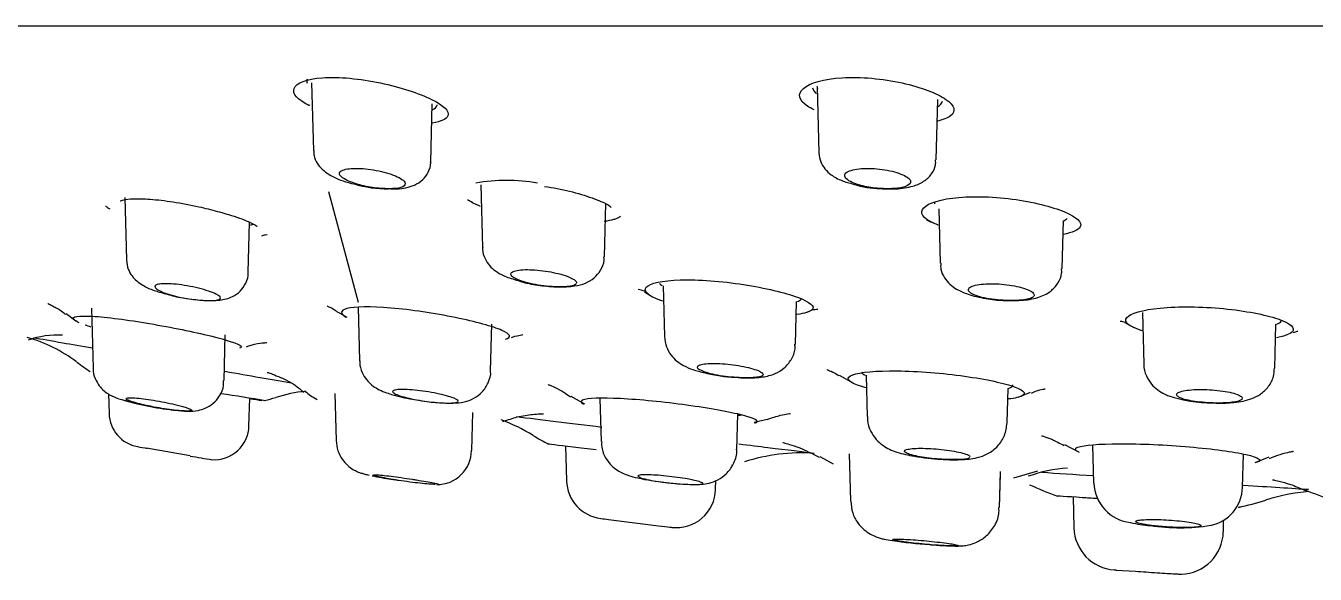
# Model space of a CAD drawing. Header units: millimetres. Extents: x -60 to 7633, y -2614 to 2146.
# Drawn here: x 845.25 to 874.97, y 1796.42 to 1809.06 of the extents above; entities that cross this region are included whole.
import ezdxf

# ---------------------------------------------------------------- set-up
doc = ezdxf.new("R2010")
doc.units = ezdxf.units.MM
doc.layers.get('0').update_dxf_attribs({"color": 250})

msp = doc.modelspace()

# ---------------------------------------------------------------- linework, layer by layer
at = {"linetype": 'Continuous'}
for p, q in [((818.131, 1809.058), (949.331, 1809.058)), ((851.835, 1807.743), (851.876, 1806.181)), ((863.481, 1807.663), (863.494, 1807.613)), ((863.487, 1807.656), (863.527, 1806.13)), ((866.232, 1805.966), (866.268, 1807.357)), ((854.58, 1805.917), (854.615, 1807.26)), ((852.223, 1805.24), (852.907, 1802.688)), ((855.735, 1805.395), (855.773, 1803.951)), ((847.527, 1805.099), (847.564, 1803.663)), ((855.486, 1805.018), (855.528, 1804.998)), ((858.585, 1803.735), (858.617, 1804.963)), ((866.291, 1804.837), (866.324, 1803.586)), ((850.376, 1803.381), (850.406, 1804.528)), ((869.136, 1803.456), (869.165, 1804.57)), ((859.511, 1802.928), (859.692, 1802.811)), ((859.939, 1803.069), (859.97, 1801.898)), ((846.761, 1802.551), (846.797, 1801.171)), ((852.91, 1802.573), (852.942, 1801.335)), ((862.988, 1801.717), (863.014, 1802.705)), ((846.176, 1802.427), (846.397, 1802.257)), ((852.449, 1802.459), (852.649, 1802.346)), ((863.23, 1802.454), (863.37, 1802.509)), ((870.989, 1802.451), (871.02, 1801.261)), ((855.962, 1801.097), (855.99, 1802.183)), ((870.585, 1802.221), (870.793, 1802.105)), ((874.04, 1801.17), (874.067, 1802.185)), ((849.817, 1800.884), (849.845, 1801.939)), ((863.999, 1801.011), (864.33, 1800.826)), ((864.616, 1801.006), (864.641, 1800.053)), ((847.153, 1800.574), (847.165, 1800.124)), ((850.391, 1799.839), (850.407, 1800.469)), ((852.37, 1800.582), (852.398, 1799.504)), ((857.813, 1800.526), (858.127, 1800.347)), ((858.481, 1800.473), (858.507, 1799.48)), ((867.868, 1799.91), (867.889, 1800.702)), ((868.122, 1800.504), (868.409, 1800.619)), ((855.532, 1799.274), (855.555, 1800.151)), ((861.641, 1799.298), (861.662, 1800.108)), ((862.034, 1799.925), (862.334, 1799.994)), ((849.037, 1799.145), (848.031, 1799.323)), ((857.69, 1799.377), (857.711, 1798.572)), ((869.194, 1799.409), (869.531, 1799.231)), ((869.84, 1799.402), (869.863, 1798.522)), ((863.549, 1799.137), (863.859, 1798.967)), ((864.229, 1799.192), (864.258, 1798.108)), ((873.298, 1798.421), (873.318, 1799.184)), ((873.587, 1798.997), (873.912, 1799.127)), ((867.694, 1797.958), (867.716, 1798.788)), ((867.694, 1797.959), (867.715, 1798.731)), ((868.025, 1798.645), (868.579, 1798.802)), ((861.146, 1798.371), (861.152, 1798.579)), ((869.389, 1798.205), (869.408, 1797.491)), ((858.681, 1797.682), (859.829, 1797.539)), ((872.853, 1797.395), (872.86, 1797.667)), ((870.381, 1796.518), (870.827, 1796.488)), ((870.381, 1796.518), (870.381, 1796.518))]:
    msp.add_line(p, q, dxfattribs=at)
for centre, radius, start, end in [((854.26, 1814.054), 7.257, 249.3018, 250.1189), ((853.555, 1807.851), 2.547, 253.06, 271.2585), ((856.33, 1801.276), 4.217, 80.3159, 99.6841), ((864.943, 1807.182), 1.875, 250.9477, 270.0127), ((858.273, 1813.465), 8.882, 251.2991, 251.6641), ((858.273, 1813.465), 8.882, 273.2499, 273.5691), ((868.356, 1812.456), 8.21, 253.4019, 253.6664), ((866.732, 1806.069), 1.649, 245.3129, 250.0635), ((862.768, 1814.656), 12.151, 253.7362, 254.427), ((862.768, 1814.656), 12.151, 272.8712, 273.494), ((872.921, 1811.444), 9.509, 255.0899, 255.7716), ((844.313, 1798.514), 3.5, 53.0858, 73.9626), ((845.996, 1799.793), 2.139, 87.3834, 108.885), ((849.482, 1805.387), 5.1, 233.0941, 237.3831), ((861.668, 1803.795), 2.836, 254.5199, 268.5886), ((849.331, 1806.738), 6.567, 252.7692, 263.2979), ((877.018, 1969.921), 171.514, 260.85158, 261.19703), ((876.576, 1967.342), 168.913, 261.09598, 261.18489), ((849.54, 1805.377), 5.1, 283.7457, 286.7196), ((852.056, 1797.154), 3.5, 95.937, 107.399), ((852.473, 1801.492), 1.161, 227.0802, 243.9795), ((854.727, 1804.089), 3.678, 253.4445, 261.1179), ((872.604, 1803.569), 3.2, 251.6053, 270.0573), ((847.964, 1800.148), 0.8, 181.7252, 259.9375), ((854.703, 1795.948), 4.3, 58.5667, 69.5171), ((849.591, 1799.859), 0.8, 265.7179, 358.5522), ((860.184, 1804.904), 6.2, 238.5725, 242.3049), ((885.251, 2005.49), 209.5, 259.70877, 259.76925), ((854.733, 1799.277), 0.788, 269.1796, 359.8489), ((854.146, 1828.152), 29.454, 260.0109, 261.0049), ((863.127, 1794.916), 4.3, 86.0997, 107.8108), ((866.075, 1801.598), 2.479, 252.443, 262.0303), ((866.568, 1803.6), 4.535, 259.3665, 267.2611), ((869.458, 1795.666), 3.206, 93.583, 110.0973), ((858.611, 1798.598), 0.9, 181.7312, 262.8993), ((860.692, 1804.824), 6.328, 257.7831, 263.67), ((871.572, 1805.383), 7.6, 245.2226, 250.4426), ((870.83, 1798.57), 0.967, 183.083, 262.9393), ((872.383, 1798.442), 0.912, 281.1187, 358.5533), ((860.247, 1798.394), 0.9, 262.8783, 358.5947), ((871.572, 1805.383), 7.6, 282.3703, 287.2994), ((875.215, 1793.844), 4.5, 94.9426, 107.9587), ((877.652, 1805.383), 7.6, 247.5041, 252.5376), ((885.251, 2005.49), 209.5, 262.66408, 262.71348), ((871.481, 1801.233), 3.705, 258.0011, 265.2369), ((871.846, 1802.067), 4.575, 261.5406, 278.9578), ((867.01, 1809.59), 12.522, 261.8025, 265.7266), ((870.407, 1797.519), 1, 181.7425, 266.1384), ((871.853, 1797.421), 1, 271.6149, 358.588), ((885.251, 2005.49), 209.5, 265.9194, 265.93176)]:
    msp.add_arc(centre, radius, start, end, dxfattribs=at)
for points in [[(851.78, 1807.218), (851.514, 1807.348), (851.385, 1807.492), (851.431, 1807.615)], [(851.731, 1807.825), (851.722, 1807.797), (851.723, 1807.767), (851.731, 1807.738)], [(863.384, 1807.628), (863.396, 1807.582), (863.426, 1807.536), (863.473, 1807.49)], [(866.191, 1804.996), (866.189, 1804.982), (866.191, 1804.967), (866.195, 1804.952)], [(869.178, 1804.567), (869.209, 1804.583), (869.235, 1804.6), (869.254, 1804.617)], [(857.903, 1803.195), (857.929, 1803.173), (857.942, 1803.153), (857.943, 1803.136)], [(859.851, 1803.129), (859.867, 1803.109), (859.889, 1803.089), (859.917, 1803.069)], [(846.752, 1802.116), (846.702, 1802.132), (846.656, 1802.147), (846.614, 1802.161)], [(846.094, 1801.93), (846.093, 1801.93), (846.092, 1801.93), (846.091, 1801.93)], [(849.837, 1801.098), (850.399, 1800.999), (850.926, 1800.906), (851.362, 1800.83)], [(862.212, 1801.066), (862.231, 1801.051), (862.241, 1801.037), (862.241, 1801.024)], [(864.513, 1801.073), (864.528, 1801.051), (864.555, 1801.029), (864.595, 1801.006)], [(856.559, 1800.052), (857.098, 1799.986), (857.79, 1799.902), (858.525, 1799.812)], [(861.746, 1800.087), (861.723, 1800.083), (861.697, 1800.08), (861.667, 1800.077)], [(869.519, 1799.236), (869.426, 1799.276), (869.418, 1799.315), (869.502, 1799.347)], [(867.001, 1799.145), (867.01, 1799.137), (867.014, 1799.13), (867.014, 1799.123)], [(861.525, 1798.928), (861.525, 1798.928), (861.522, 1798.928), (861.515, 1798.929)], [(868.665, 1798.77), (869.025, 1798.747), (869.425, 1798.721), (869.844, 1798.695)], [(854.755, 1798.491), (854.75, 1798.49), (854.742, 1798.489), (854.732, 1798.489)], [(859.434, 1798.629), (859.487, 1798.617), (859.549, 1798.605), (859.616, 1798.593)], [(873.226, 1797.965), (873.226, 1797.965), (873.222, 1797.965), (873.213, 1797.966)]]:
    msp.add_open_spline(points, degree=3, dxfattribs=at)
for points, knots in [([(851.431, 1807.615), (851.479, 1807.74), (851.717, 1807.836), (852.457, 1807.887), (852.955, 1807.84), (853.888, 1807.643), (854.312, 1807.501), (854.88, 1807.223), (855.023, 1807.086), (854.946, 1806.909), (854.82, 1806.852), (854.622, 1806.817)], [0, 0, 0, 0, 0.125, 0.125, 0.25, 0.25, 0.375, 0.375, 0.5, 0.5, 0.5869608, 0.5869608, 0.5869608, 0.5869608]), ([(863.417, 1807.124), (863.359, 1807.151), (863.308, 1807.179), (863.065, 1807.34), (863.028, 1807.489), (863.171, 1807.615)], [0.8480409, 0.8480409, 0.8480409, 0.8480409, 0.875, 0.875, 1, 1, 1, 1]), ([(863.171, 1807.615), (863.314, 1807.74), (863.639, 1807.836), (864.486, 1807.887), (865.002, 1807.84), (865.89, 1807.643), (866.253, 1807.501), (866.66, 1807.223), (866.702, 1807.086), (866.494, 1806.931), (866.383, 1806.888), (866.239, 1806.855)], [0, 0, 0, 0, 0.125, 0.125, 0.25, 0.25, 0.375, 0.375, 0.5, 0.5, 0.5601251, 0.5601251, 0.5601251, 0.5601251]), ([(866.276, 1807.195), (866.292, 1807.206), (866.307, 1807.217), (866.351, 1807.256), (866.371, 1807.286), (866.379, 1807.318)], [0.48629197, 0.48629197, 0.48629197, 0.48629197, 0.5, 0.5, 0.53462461, 0.53462461, 0.53462461, 0.53462461]), ([(854.615, 1807.122), (854.678, 1807.152), (854.718, 1807.187), (854.732, 1807.23), (854.732, 1807.231), (854.733, 1807.233)], [0.450241, 0.450241, 0.450241, 0.450241, 0.5, 0.5, 0.50228025, 0.50228025, 0.50228025, 0.50228025]), ([(851.887, 1806.181), (851.886, 1806.138), (851.884, 1806.041), (851.959, 1805.885), (852.081, 1805.738), (852.282, 1805.594), (852.527, 1805.483), (852.738, 1805.432), (852.812, 1805.414)], [0, 0, 0, 0, 0.081386, 0.219468, 0.360506, 0.53458, 0.858852, 1, 1, 1, 1]), ([(863.531, 1806.126), (863.539, 1806.051), (863.556, 1805.923), (863.669, 1805.747), (863.832, 1805.602), (864.042, 1805.486), (864.228, 1805.436), (864.331, 1805.41)], [0, 0, 0, 0, 0.16617, 0.330378, 0.506589, 0.768153, 1, 1, 1, 1]), ([(853.61, 1805.305), (853.682, 1805.301), (853.895, 1805.296), (854.146, 1805.344), (854.398, 1805.494), (854.532, 1805.676), (854.589, 1805.838), (854.578, 1805.913), (854.577, 1805.921)], [0, 0, 0, 0, 0.140273, 0.482058, 0.66488, 0.825087, 0.983829, 1, 1, 1, 1]), ([(864.943, 1805.307), (865.077, 1805.3), (865.336, 1805.291), (865.671, 1805.344), (865.937, 1805.452), (866.126, 1805.623), (866.225, 1805.817), (866.222, 1805.925), (866.22, 1805.966)], [0, 0, 0, 0, 0.201364, 0.450767, 0.637158, 0.796111, 0.934114, 1, 1, 1, 1]), ([(852.862, 1805.414), (852.801, 1805.433), (852.745, 1805.454), (852.696, 1805.475), (852.635, 1805.501), (852.584, 1805.529), (852.547, 1805.556), (852.51, 1805.583), (852.486, 1805.611), (852.479, 1805.636), (852.472, 1805.662), (852.481, 1805.685), (852.505, 1805.705), (852.529, 1805.724), (852.568, 1805.74), (852.619, 1805.751), (852.669, 1805.762), (852.731, 1805.769), (852.8, 1805.771), (852.867, 1805.774), (852.943, 1805.772), (853.022, 1805.766), (853.099, 1805.76), (853.182, 1805.749), (853.262, 1805.736), (853.343, 1805.723), (853.425, 1805.705), (853.5, 1805.686), (853.579, 1805.666), (853.653, 1805.643), (853.717, 1805.619), (853.784, 1805.593), (853.841, 1805.566), (853.886, 1805.539), (853.931, 1805.512), (853.964, 1805.483), (853.981, 1805.457), (853.99, 1805.442), (853.995, 1805.428), (853.995, 1805.414)], [0, 0, 0, 0, 0.066281, 0.066281, 0.066281, 0.149769, 0.149769, 0.149769, 0.235219, 0.235219, 0.235219, 0.320098, 0.320098, 0.320098, 0.402012, 0.402012, 0.402012, 0.480058, 0.480058, 0.480058, 0.555223, 0.555223, 0.555223, 0.629638, 0.629638, 0.629638, 0.705547, 0.705547, 0.705547, 0.784547, 0.784547, 0.784547, 0.867092, 0.867092, 0.867092, 0.95217, 0.95217, 0.95217, 1, 1, 1, 1]), ([(864.381, 1805.414), (864.366, 1805.42), (864.352, 1805.425), (864.338, 1805.431), (864.278, 1805.455), (864.229, 1805.481), (864.194, 1805.508), (864.157, 1805.535), (864.134, 1805.563), (864.127, 1805.59), (864.12, 1805.617), (864.129, 1805.644), (864.154, 1805.667), (864.178, 1805.69), (864.218, 1805.711), (864.271, 1805.727), (864.321, 1805.743), (864.385, 1805.755), (864.457, 1805.763), (864.526, 1805.77), (864.604, 1805.773), (864.685, 1805.772), (864.763, 1805.771), (864.846, 1805.765), (864.927, 1805.756), (865.008, 1805.747), (865.089, 1805.734), (865.163, 1805.718), (865.24, 1805.701), (865.312, 1805.681), (865.374, 1805.66), (865.439, 1805.637), (865.494, 1805.612), (865.537, 1805.587), (865.582, 1805.56), (865.613, 1805.532), (865.63, 1805.505), (865.646, 1805.477), (865.647, 1805.45), (865.632, 1805.425), (865.63, 1805.422), (865.628, 1805.418), (865.625, 1805.414)], [0, 0, 0, 0, 0.018844, 0.018844, 0.018844, 0.100443, 0.100443, 0.100443, 0.185029, 0.185029, 0.185029, 0.270596, 0.270596, 0.270596, 0.354495, 0.354495, 0.354495, 0.434819, 0.434819, 0.434819, 0.511478, 0.511478, 0.511478, 0.586063, 0.586063, 0.586063, 0.660868, 0.660868, 0.660868, 0.73794, 0.73794, 0.73794, 0.818456, 0.818456, 0.818456, 0.902281, 0.902281, 0.902281, 0.987808, 0.987808, 0.987808, 1, 1, 1, 1]), ([(853.995, 1805.414), (853.993, 1805.38), (853.959, 1805.352), (853.828, 1805.313), (853.731, 1805.303), (853.5, 1805.303), (853.367, 1805.313), (853.105, 1805.351), (852.975, 1805.38), (852.862, 1805.414)], [0, 0, 0, 0, 0.25, 0.25, 0.5, 0.5, 0.75, 0.75, 1, 1, 1, 1]), ([(857.204, 1805.356), (857.31, 1805.341), (857.596, 1805.297), (858.086, 1805.171), (858.501, 1805.021), (858.713, 1804.913), (858.74, 1804.865), (858.743, 1804.868)], [0, 0, 0, 0, 0.0967176, 0.3024373, 0.5179708, 0.6824438, 0.7847464, 0.7847464, 0.7847464, 0.7847464]), ([(865.625, 1805.414), (865.597, 1805.38), (865.536, 1805.352), (865.361, 1805.313), (865.246, 1805.303), (864.992, 1805.303), (864.855, 1805.313), (864.598, 1805.351), (864.478, 1805.38), (864.381, 1805.414)], [0, 0, 0, 0, 0.25, 0.25, 0.5, 0.5, 0.75, 0.75, 1, 1, 1, 1]), ([(847.419, 1805.021), (847.418, 1805.021), (847.419, 1805.023), (847.502, 1805.054), (847.725, 1805.078), (848.117, 1805.069), (848.644, 1805.006), (849.126, 1804.914), (849.372, 1804.856), (849.451, 1804.837)], [0.3490913, 0.3490913, 0.3490913, 0.3490913, 0.3732505, 0.4497652, 0.548575, 0.6688957, 0.8027682, 0.9462304, 1, 1, 1, 1]), ([(855.729, 1804.897), (855.688, 1804.914), (855.649, 1804.93), (855.565, 1804.97), (855.522, 1804.994), (855.484, 1805.018)], [0.3163455, 0.3163455, 0.3163455, 0.3163455, 0.375, 0.375, 0.4555594, 0.4555594, 0.4555594, 0.4555594]), ([(865.915, 1804.821), (865.975, 1804.938), (866.225, 1805.039), (866.992, 1805.137), (867.506, 1805.128), (868.464, 1805.002), (868.903, 1804.891), (869.477, 1804.652), (869.609, 1804.527), (869.512, 1804.352), (869.375, 1804.292), (869.164, 1804.249)], [0, 0, 0, 0, 0.125, 0.125, 0.25, 0.25, 0.375, 0.375, 0.5, 0.5, 0.5877468, 0.5877468, 0.5877468, 0.5877468]), ([(847.085, 1804.9), (847.085, 1804.9), (847.096, 1804.894), (847.145, 1804.862), (847.183, 1804.838)], [0.8591351, 0.8591351, 0.8591351, 0.8591351, 0.9094652, 1, 1, 1, 1]), ([(849.451, 1804.837), (849.603, 1804.798), (849.921, 1804.715), (850.323, 1804.576), (850.538, 1804.47), (850.583, 1804.431), (850.581, 1804.432)], [0, 0, 0, 0, 0.0688411, 0.1689278, 0.2437166, 0.2902738, 0.2902738, 0.2902738, 0.2902738]), ([(858.955, 1804.663), (858.927, 1804.641), (858.888, 1804.621), (858.784, 1804.587), (858.719, 1804.572), (858.623, 1804.556), (858.602, 1804.553), (858.579, 1804.55)], [0, 0, 0, 0, 0.125, 0.125, 0.25, 0.25, 0.2847807, 0.2847807, 0.2847807, 0.2847807]), ([(866.282, 1804.463), (866.277, 1804.465), (866.273, 1804.466), (865.984, 1804.576), (865.854, 1804.704), (865.915, 1804.821)], [0.8730569, 0.8730569, 0.8730569, 0.8730569, 0.875, 0.875, 1, 1, 1, 1]), ([(850.477, 1804.476), (850.47, 1804.474), (850.462, 1804.471), (850.445, 1804.466), (850.435, 1804.463), (850.425, 1804.461)], [0.24343547, 0.24343547, 0.24343547, 0.24343547, 0.25, 0.25, 0.25747336, 0.25747336, 0.25747336, 0.25747336]), ([(850.684, 1804.22), (850.717, 1804.229), (850.79, 1804.25), (850.813, 1804.251), (850.812, 1804.251)], [0, 0, 0, 0, 0.0561242, 0.1479294, 0.1479294, 0.1479294, 0.1479294]), ([(855.78, 1803.952), (855.778, 1803.934), (855.769, 1803.848), (855.827, 1803.691), (855.934, 1803.524), (856.084, 1803.394), (856.273, 1803.283), (856.441, 1803.232), (856.555, 1803.2)], [0, 0, 0, 0, 0.039708, 0.211276, 0.36723, 0.526679, 0.728027, 1, 1, 1, 1]), ([(856.555, 1803.2), (856.609, 1803.181), (856.758, 1803.127), (857.112, 1803.069), (857.53, 1803.033), (857.872, 1803.05), (858.133, 1803.112), (858.352, 1803.235), (858.506, 1803.418), (858.585, 1803.604), (858.576, 1803.706), (858.573, 1803.736)], [0, 0, 0, 0, 0.071763, 0.225529, 0.387004, 0.554125, 0.676344, 0.778128, 0.871251, 0.966861, 1, 1, 1, 1]), ([(847.565, 1803.659), (847.575, 1803.581), (847.592, 1803.457), (847.69, 1803.289), (847.809, 1803.166), (847.975, 1803.054), (848.181, 1802.961), (848.372, 1802.908), (848.474, 1802.881)], [0, 0, 0, 0, 0.149132, 0.278153, 0.400576, 0.543514, 0.79012, 1, 1, 1, 1]), ([(856.616, 1803.195), (856.579, 1803.209), (856.547, 1803.225), (856.52, 1803.24), (856.478, 1803.263), (856.449, 1803.287), (856.436, 1803.309), (856.423, 1803.331), (856.425, 1803.352), (856.442, 1803.37), (856.46, 1803.388), (856.493, 1803.403), (856.538, 1803.414), (856.583, 1803.425), (856.64, 1803.433), (856.706, 1803.437), (856.771, 1803.44), (856.845, 1803.44), (856.922, 1803.436), (856.999, 1803.433), (857.082, 1803.425), (857.163, 1803.415), (857.245, 1803.404), (857.328, 1803.391), (857.406, 1803.374), (857.486, 1803.358), (857.562, 1803.339), (857.629, 1803.318), (857.698, 1803.297), (857.76, 1803.274), (857.808, 1803.252), (857.848, 1803.233), (857.88, 1803.213), (857.903, 1803.195)], [0, 0, 0, 0, 0.06377, 0.06377, 0.06377, 0.163825, 0.163825, 0.163825, 0.26382, 0.26382, 0.26382, 0.361526, 0.361526, 0.361526, 0.455817, 0.455817, 0.455817, 0.547216, 0.547216, 0.547216, 0.637479, 0.637479, 0.637479, 0.728702, 0.728702, 0.728702, 0.822528, 0.822528, 0.822528, 0.919589, 0.919589, 0.919589, 1, 1, 1, 1]), ([(866.338, 1803.586), (866.336, 1803.536), (866.333, 1803.422), (866.419, 1803.246), (866.55, 1803.091), (866.731, 1802.965), (866.988, 1802.856), (867.344, 1802.775), (867.661, 1802.73), (867.79, 1802.731), (867.797, 1802.731)], [0, 0, 0, 0, 0.069869, 0.182396, 0.286481, 0.398364, 0.569525, 0.79653, 0.990373, 1, 1, 1, 1]), ([(867.797, 1802.731), (867.942, 1802.727), (868.213, 1802.723), (868.563, 1802.777), (868.852, 1802.905), (869.045, 1803.115), (869.134, 1803.312), (869.126, 1803.421), (869.123, 1803.457)], [0, 0, 0, 0, 0.21242, 0.459443, 0.667721, 0.808807, 0.945018, 1, 1, 1, 1]), ([(848.474, 1802.881), (848.514, 1802.868), (848.652, 1802.826), (848.976, 1802.767), (849.374, 1802.722), (849.702, 1802.723), (849.974, 1802.784), (850.198, 1802.936), (850.327, 1803.123), (850.384, 1803.293), (850.374, 1803.374), (850.372, 1803.383)], [0, 0, 0, 0, 0.052231, 0.207551, 0.37223, 0.549992, 0.702623, 0.795853, 0.891739, 0.989442, 1, 1, 1, 1]), ([(857.941, 1803.123), (857.936, 1803.108), (857.921, 1803.095), (857.836, 1803.057), (857.717, 1803.043), (857.412, 1803.043), (857.23, 1803.057), (856.885, 1803.111), (856.729, 1803.149), (856.616, 1803.195)], [0.1464081, 0.1464081, 0.1464081, 0.1464081, 0.25, 0.25, 0.5, 0.5, 0.75, 0.75, 1, 1, 1, 1]), ([(859.551, 1803.036), (859.632, 1803.127), (859.919, 1803.191), (860.751, 1803.215), (861.292, 1803.173), (862.291, 1803.019), (862.744, 1802.911), (863.328, 1802.695), (863.452, 1802.59), (863.325, 1802.466), (863.203, 1802.429), (863.024, 1802.405)], [0, 0, 0, 0, 0.125, 0.125, 0.25, 0.25, 0.375, 0.375, 0.5, 0.5, 0.5747078, 0.5747078, 0.5747078, 0.5747078]), ([(849.635, 1802.873), (849.633, 1802.874), (849.631, 1802.875), (849.628, 1802.876), (849.584, 1802.899), (849.525, 1802.922), (849.458, 1802.945), (849.39, 1802.968), (849.311, 1802.99), (849.228, 1803.011), (849.145, 1803.031), (849.056, 1803.05), (848.968, 1803.065), (848.881, 1803.08), (848.794, 1803.092), (848.712, 1803.101), (848.634, 1803.109), (848.559, 1803.113), (848.494, 1803.114), (848.43, 1803.115), (848.375, 1803.112), (848.332, 1803.106), (848.289, 1803.1), (848.258, 1803.09), (848.24, 1803.078), (848.221, 1803.066), (848.216, 1803.05), (848.225, 1803.032), (848.234, 1803.015), (848.257, 1802.994), (848.292, 1802.973), (848.328, 1802.951), (848.379, 1802.928), (848.439, 1802.906), (848.468, 1802.895), (848.5, 1802.884), (848.533, 1802.873)], [0, 0, 0, 0, 0.004724, 0.004724, 0.004724, 0.103137, 0.103137, 0.103137, 0.202555, 0.202555, 0.202555, 0.301087, 0.301087, 0.301087, 0.396896, 0.396896, 0.396896, 0.489471, 0.489471, 0.489471, 0.579814, 0.579814, 0.579814, 0.669806, 0.669806, 0.669806, 0.761362, 0.761362, 0.761362, 0.855743, 0.855743, 0.855743, 0.953108, 0.953108, 0.953108, 1, 1, 1, 1]), ([(848.533, 1802.873), (848.602, 1802.851), (848.677, 1802.831), (848.84, 1802.795), (848.926, 1802.779), (849.184, 1802.741), (849.355, 1802.727), (849.614, 1802.726), (849.701, 1802.74), (849.754, 1802.792), (849.72, 1802.829), (849.635, 1802.873)], [0, 0, 0, 0, 0.125, 0.125, 0.25, 0.25, 0.5, 0.5, 0.75, 0.75, 1, 1, 1, 1]), ([(859.931, 1802.709), (859.914, 1802.715), (859.898, 1802.721), (859.594, 1802.831), (859.47, 1802.945), (859.551, 1803.036)], [0.8682583, 0.8682583, 0.8682583, 0.8682583, 0.875, 0.875, 1, 1, 1, 1]), ([(867.077, 1802.873), (867.071, 1802.876), (867.065, 1802.879), (867.06, 1802.883), (867.02, 1802.905), (866.993, 1802.929), (866.982, 1802.951), (866.971, 1802.974), (866.975, 1802.996), (866.994, 1803.016), (867.013, 1803.036), (867.048, 1803.054), (867.096, 1803.069), (867.142, 1803.083), (867.202, 1803.095), (867.271, 1803.103), (867.337, 1803.11), (867.414, 1803.114), (867.494, 1803.114), (867.572, 1803.115), (867.655, 1803.111), (867.737, 1803.104), (867.819, 1803.098), (867.902, 1803.087), (867.979, 1803.074), (868.057, 1803.061), (868.132, 1803.045), (868.196, 1803.027), (868.263, 1803.009), (868.322, 1802.988), (868.368, 1802.967), (868.415, 1802.945), (868.45, 1802.922), (868.47, 1802.899), (868.478, 1802.89), (868.484, 1802.882), (868.487, 1802.873)], [0, 0, 0, 0, 0.01383, 0.01383, 0.01383, 0.112152, 0.112152, 0.112152, 0.211592, 0.211592, 0.211592, 0.309942, 0.309942, 0.309942, 0.405452, 0.405452, 0.405452, 0.497764, 0.497764, 0.497764, 0.587996, 0.587996, 0.587996, 0.678067, 0.678067, 0.678067, 0.769855, 0.769855, 0.769855, 0.864537, 0.864537, 0.864537, 0.962151, 0.962151, 0.962151, 1, 1, 1, 1]), ([(868.487, 1802.873), (868.496, 1802.851), (868.491, 1802.831), (868.452, 1802.795), (868.418, 1802.779), (868.279, 1802.741), (868.134, 1802.727), (867.802, 1802.726), (867.619, 1802.74), (867.297, 1802.792), (867.162, 1802.829), (867.077, 1802.873)], [0, 0, 0, 0, 0.125, 0.125, 0.25, 0.25, 0.5, 0.5, 0.75, 0.75, 1, 1, 1, 1]), ([(845.754, 1802.659), (845.754, 1802.659), (845.775, 1802.651), (845.894, 1802.588), (846.056, 1802.506), (846.147, 1802.423), (846.161, 1802.41)], [0.8684491, 0.8684491, 0.8684491, 0.8684491, 0.9034289, 0.9439343, 0.9924643, 1, 1, 1, 1]), ([(852.194, 1802.604), (852.195, 1802.603), (852.224, 1802.589), (852.328, 1802.542), (852.418, 1802.473), (852.442, 1802.454)], [0.8161067, 0.8161067, 0.8161067, 0.8161067, 0.8850763, 0.9731507, 1, 1, 1, 1]), ([(855.146, 1802.335), (854.671, 1802.432), (854.13, 1802.515), (853.2, 1802.595), (852.821, 1802.589), (852.492, 1802.498), (852.489, 1802.426), (852.627, 1802.343)], [0, 0, 0, 0, 0.125, 0.125, 0.25, 0.25, 0.3581263, 0.3581263, 0.3581263, 0.3581263]), ([(863.033, 1802.702), (863.074, 1802.718), (863.104, 1802.736), (863.122, 1802.757), (863.123, 1802.757), (863.123, 1802.758)], [0.46713479, 0.46713479, 0.46713479, 0.46713479, 0.5, 0.5, 0.50141285, 0.50141285, 0.50141285, 0.50141285]), ([(870.625, 1802.335), (870.706, 1802.432), (870.988, 1802.515), (871.813, 1802.595), (872.354, 1802.589), (873.358, 1802.492), (873.816, 1802.403), (874.402, 1802.204), (874.523, 1802.097), (874.396, 1801.955), (874.266, 1801.907), (874.075, 1801.871)], [0, 0, 0, 0, 0.125, 0.125, 0.25, 0.25, 0.375, 0.375, 0.5, 0.5, 0.5782376, 0.5782376, 0.5782376, 0.5782376]), ([(846.48, 1802.213), (846.413, 1802.243), (846.368, 1802.27), (846.298, 1802.356), (846.458, 1802.384), (847.109, 1802.346), (847.594, 1802.282), (848.608, 1802.109), (849.119, 1802.005), (849.895, 1801.816), (850.156, 1801.731), (850.229, 1801.656), (850.216, 1801.639), (850.17, 1801.628)], [0.0801544, 0.0801544, 0.0801544, 0.0801544, 0.125, 0.125, 0.25, 0.25, 0.375, 0.375, 0.5, 0.5, 0.625, 0.625, 0.6761402, 0.6761402, 0.6761402, 0.6761402]), ([(856.306, 1801.838), (856.457, 1801.88), (856.422, 1801.952), (856.012, 1802.13), (855.621, 1802.238), (855.146, 1802.335)], [0.7561579, 0.7561579, 0.7561579, 0.7561579, 0.875, 0.875, 1, 1, 1, 1]), ([(870.982, 1802.031), (870.974, 1802.034), (870.966, 1802.036), (870.668, 1802.13), (870.544, 1802.238), (870.625, 1802.335)], [0.8715912, 0.8715912, 0.8715912, 0.8715912, 0.875, 0.875, 1, 1, 1, 1]), ([(874.086, 1802.182), (874.132, 1802.203), (874.165, 1802.226), (874.192, 1802.261), (874.198, 1802.271), (874.201, 1802.282)], [0.46439977, 0.46439977, 0.46439977, 0.46439977, 0.5, 0.5, 0.51542692, 0.51542692, 0.51542692, 0.51542692]), ([(874.463, 1801.987), (874.504, 1802.001), (874.558, 1802.021), (874.569, 1802.024), (874.569, 1802.024)], [0, 0, 0, 0, 0.1006967, 0.1588795, 0.1588795, 0.1588795, 0.1588795]), ([(845.427, 1801.872), (845.604, 1801.841), (845.83, 1801.801), (846.304, 1801.718), (846.536, 1801.677), (846.785, 1801.634)], [0.07734184, 0.07734184, 0.07734184, 0.07734184, 0.125, 0.125, 0.16174572, 0.16174572, 0.16174572, 0.16174572]), ([(850.331, 1801.662), (850.374, 1801.677), (850.512, 1801.728), (850.701, 1801.75), (850.794, 1801.76), (850.806, 1801.76), (850.806, 1801.76)], [0, 0, 0, 0, 0.0893259, 0.3431701, 0.5309567, 0.6406164, 0.6406164, 0.6406164, 0.6406164]), ([(856.441, 1801.875), (856.451, 1801.879), (856.539, 1801.915), (856.657, 1801.931), (856.704, 1801.94), (856.707, 1801.941), (856.707, 1801.941)], [0, 0, 0, 0, 0.027343, 0.3052772, 0.5475894, 0.5838542, 0.5838542, 0.5838542, 0.5838542]), ([(859.973, 1801.897), (859.982, 1801.809), (859.999, 1801.665), (860.112, 1801.468), (860.253, 1801.324), (860.425, 1801.214), (860.628, 1801.127), (860.804, 1801.085), (860.911, 1801.061)], [0, 0, 0, 0, 0.1606, 0.306574, 0.4439, 0.585088, 0.78332, 1, 1, 1, 1]), ([(861.599, 1800.959), (861.692, 1800.952), (861.912, 1800.936), (862.217, 1800.955), (862.494, 1801.019), (862.735, 1801.162), (862.899, 1801.358), (862.988, 1801.564), (862.978, 1801.681), (862.975, 1801.718)], [0, 0, 0, 0, 0.130468, 0.357038, 0.543899, 0.677145, 0.808319, 0.946726, 1, 1, 1, 1]), ([(846.801, 1801.174), (846.8, 1801.167), (846.789, 1801.088), (846.838, 1800.936), (846.929, 1800.766), (847.046, 1800.644), (847.165, 1800.561), (847.276, 1800.507), (847.344, 1800.481), (847.386, 1800.466)], [0, 0, 0, 0, 0.018695, 0.227968, 0.402518, 0.556954, 0.69812, 0.837633, 1, 1, 1, 1]), ([(850.814, 1801.072), (850.814, 1801.072), (850.823, 1801.069), (850.888, 1801.049), (851.099, 1800.966), (851.406, 1800.829), (851.584, 1800.673), (851.658, 1800.609)], [0.3786944, 0.3786944, 0.3786944, 0.3786944, 0.4337758, 0.5552681, 0.6793667, 0.8879693, 1, 1, 1, 1]), ([(852.948, 1801.337), (852.947, 1801.323), (852.936, 1801.236), (852.991, 1801.073), (853.094, 1800.899), (853.224, 1800.774), (853.367, 1800.681), (853.514, 1800.616), (853.621, 1800.581), (853.679, 1800.563)], [0, 0, 0, 0, 0.02944, 0.215159, 0.371287, 0.510808, 0.651101, 0.837984, 1, 1, 1, 1]), ([(854.159, 1800.455), (854.226, 1800.442), (854.406, 1800.408), (854.754, 1800.37), (855.081, 1800.359), (855.33, 1800.379), (855.575, 1800.46), (855.78, 1800.615), (855.915, 1800.828), (855.974, 1801.012), (855.961, 1801.097), (855.961, 1801.1)], [0, 0, 0, 0, 0.079724, 0.247374, 0.418861, 0.561283, 0.674251, 0.778748, 0.885286, 0.996261, 1, 1, 1, 1]), ([(860.94, 1801.066), (860.9, 1801.078), (860.864, 1801.091), (860.835, 1801.104), (860.791, 1801.124), (860.759, 1801.144), (860.742, 1801.162), (860.725, 1801.181), (860.723, 1801.198), (860.737, 1801.214), (860.75, 1801.229), (860.778, 1801.242), (860.82, 1801.252), (860.86, 1801.262), (860.915, 1801.27), (860.978, 1801.274), (861.04, 1801.277), (861.113, 1801.278), (861.189, 1801.276), (861.266, 1801.274), (861.348, 1801.268), (861.43, 1801.26), (861.513, 1801.252), (861.597, 1801.241), (861.676, 1801.228), (861.757, 1801.215), (861.835, 1801.199), (861.904, 1801.182), (861.975, 1801.165), (862.038, 1801.146), (862.089, 1801.128), (862.141, 1801.108), (862.181, 1801.088), (862.207, 1801.069), (862.209, 1801.068), (862.21, 1801.067), (862.212, 1801.066)], [0, 0, 0, 0, 0.063702, 0.063702, 0.063702, 0.15973, 0.15973, 0.15973, 0.255901, 0.255901, 0.255901, 0.350686, 0.350686, 0.350686, 0.4432, 0.4432, 0.4432, 0.533627, 0.533627, 0.533627, 0.623066, 0.623066, 0.623066, 0.712974, 0.712974, 0.712974, 0.804571, 0.804571, 0.804571, 0.898397, 0.898397, 0.898397, 0.99407, 0.99407, 0.99407, 1, 1, 1, 1]), ([(862.24, 1801.015), (862.235, 1801.001), (862.217, 1800.988), (862.125, 1800.957), (862.01, 1800.946), (861.716, 1800.945), (861.543, 1800.957), (861.209, 1800.999), (861.055, 1801.029), (860.94, 1801.066)], [0.1293493, 0.1293493, 0.1293493, 0.1293493, 0.25, 0.25, 0.5, 0.5, 0.75, 0.75, 1, 1, 1, 1]), ([(863.711, 1801.138), (863.711, 1801.138), (863.71, 1801.137), (863.757, 1801.117), (863.885, 1801.069), (863.978, 1801.003), (863.99, 1800.994)], [0.8217907, 0.8217907, 0.8217907, 0.8217907, 0.8226959, 0.9060111, 0.9896344, 1, 1, 1, 1]), ([(864.256, 1800.99), (864.374, 1801.059), (864.706, 1801.103), (865.61, 1801.11), (866.179, 1801.073), (867.212, 1800.945), (867.672, 1800.856), (868.237, 1800.678), (868.332, 1800.592), (868.159, 1800.5), (868.051, 1800.476), (867.904, 1800.459)], [0, 0, 0, 0, 0.125, 0.125, 0.25, 0.25, 0.375, 0.375, 0.5, 0.5, 0.5607493, 0.5607493, 0.5607493, 0.5607493]), ([(871.024, 1801.265), (871.023, 1801.257), (871.01, 1801.168), (871.069, 1800.993), (871.186, 1800.799), (871.34, 1800.659), (871.479, 1800.58), (871.56, 1800.546), (871.594, 1800.533)], [0, 0, 0, 0, 0.019696, 0.268157, 0.479082, 0.67754, 0.883351, 1, 1, 1, 1]), ([(872.607, 1800.369), (872.642, 1800.367), (872.805, 1800.357), (873.142, 1800.378), (873.443, 1800.429), (873.716, 1800.562), (873.901, 1800.735), (874.021, 1800.956), (874.028, 1801.101), (874.029, 1801.171)], [0, 0, 0, 0, 0.046267, 0.254207, 0.510056, 0.636557, 0.768138, 0.903171, 1, 1, 1, 1]), ([(848.565, 1800.216), (848.605, 1800.21), (848.758, 1800.188), (848.969, 1800.176), (849.176, 1800.18), (849.392, 1800.241), (849.573, 1800.35), (849.726, 1800.528), (849.813, 1800.727), (849.807, 1800.843), (849.805, 1800.884)], [0, 0, 0, 0, 0.062624, 0.277598, 0.451761, 0.554343, 0.667695, 0.798394, 0.938397, 1, 1, 1, 1]), ([(857.288, 1800.791), (857.288, 1800.791), (857.292, 1800.79), (857.347, 1800.77), (857.54, 1800.688), (857.707, 1800.575), (857.805, 1800.51)], [0.7502466, 0.7502466, 0.7502466, 0.7502466, 0.7619087, 0.8386032, 0.9203397, 1, 1, 1, 1]), ([(864.616, 1800.713), (864.581, 1800.723), (864.547, 1800.733), (864.237, 1800.83), (864.138, 1800.921), (864.256, 1800.99)], [0.8609634, 0.8609634, 0.8609634, 0.8609634, 0.875, 0.875, 1, 1, 1, 1]), ([(867.896, 1800.701), (867.922, 1800.709), (867.943, 1800.718), (867.987, 1800.744), (868.001, 1800.763), (868.001, 1800.782)], [0.47986485, 0.47986485, 0.47986485, 0.47986485, 0.5, 0.5, 0.53462668, 0.53462668, 0.53462668, 0.53462668]), ([(848.142, 1800.285), (848.11, 1800.291), (848.079, 1800.298), (848.049, 1800.304), (847.969, 1800.322), (847.892, 1800.34), (847.827, 1800.358), (847.761, 1800.375), (847.704, 1800.392), (847.661, 1800.408), (847.617, 1800.423), (847.587, 1800.438), (847.571, 1800.449), (847.556, 1800.461), (847.556, 1800.47), (847.57, 1800.476), (847.583, 1800.482), (847.612, 1800.486), (847.652, 1800.486), (847.692, 1800.486), (847.744, 1800.484), (847.806, 1800.479), (847.867, 1800.474), (847.938, 1800.466), (848.014, 1800.455), (848.09, 1800.445), (848.173, 1800.433), (848.255, 1800.418), (848.339, 1800.404), (848.426, 1800.388), (848.507, 1800.371), (848.59, 1800.354), (848.669, 1800.336), (848.74, 1800.318), (848.786, 1800.307), (848.828, 1800.296), (848.866, 1800.285)], [0, 0, 0, 0, 0.034857, 0.034857, 0.034857, 0.127489, 0.127489, 0.127489, 0.220784, 0.220784, 0.220784, 0.313458, 0.313458, 0.313458, 0.404488, 0.404488, 0.404488, 0.493625, 0.493625, 0.493625, 0.581477, 0.581477, 0.581477, 0.669178, 0.669178, 0.669178, 0.757883, 0.757883, 0.757883, 0.848326, 0.848326, 0.848326, 0.940528, 0.940528, 0.940528, 1, 1, 1, 1]), ([(855.124, 1800.474), (855.09, 1800.488), (855.045, 1800.504), (854.994, 1800.519), (854.933, 1800.538), (854.86, 1800.556), (854.782, 1800.573), (854.704, 1800.59), (854.618, 1800.607), (854.531, 1800.621), (854.445, 1800.635), (854.357, 1800.647), (854.273, 1800.656), (854.191, 1800.665), (854.111, 1800.671), (854.04, 1800.675), (853.971, 1800.678), (853.908, 1800.679), (853.857, 1800.676), (853.807, 1800.673), (853.768, 1800.668), (853.742, 1800.66), (853.715, 1800.652), (853.702, 1800.641), (853.703, 1800.629), (853.704, 1800.616), (853.719, 1800.601), (853.746, 1800.585), (853.775, 1800.569), (853.817, 1800.551), (853.871, 1800.533), (853.925, 1800.515), (853.991, 1800.497), (854.065, 1800.479), (854.072, 1800.477), (854.079, 1800.476), (854.086, 1800.474)], [0, 0, 0, 0, 0.078922, 0.078922, 0.078922, 0.172797, 0.172797, 0.172797, 0.266697, 0.266697, 0.266697, 0.359323, 0.359323, 0.359323, 0.449967, 0.449967, 0.449967, 0.538847, 0.538847, 0.538847, 0.626945, 0.626945, 0.626945, 0.71553, 0.71553, 0.71553, 0.805637, 0.805637, 0.805637, 0.897685, 0.897685, 0.897685, 0.991278, 0.991278, 0.991278, 1, 1, 1, 1]), ([(854.086, 1800.474), (854.227, 1800.441), (854.391, 1800.414), (854.716, 1800.375), (854.87, 1800.365), (855.105, 1800.365), (855.183, 1800.375), (855.231, 1800.413), (855.201, 1800.441), (855.124, 1800.474)], [0, 0, 0, 0, 0.25, 0.25, 0.5, 0.5, 0.75, 0.75, 1, 1, 1, 1]), ([(860.676, 1800.289), (860.165, 1800.364), (859.599, 1800.426), (858.658, 1800.487), (858.29, 1800.484), (858.031, 1800.425), (858.022, 1800.388), (858.104, 1800.342)], [0, 0, 0, 0, 0.125, 0.125, 0.25, 0.25, 0.3343355, 0.3343355, 0.3343355, 0.3343355]), ([(868.427, 1800.595), (868.44, 1800.601), (868.543, 1800.652), (868.675, 1800.677), (868.736, 1800.693), (868.743, 1800.694), (868.743, 1800.695)], [0, 0, 0, 0, 0.0214023, 0.196525, 0.3482317, 0.3878047, 0.3878047, 0.3878047, 0.3878047]), ([(871.888, 1800.474), (871.844, 1800.491), (871.811, 1800.51), (871.793, 1800.527), (871.775, 1800.546), (871.772, 1800.564), (871.783, 1800.581), (871.795, 1800.598), (871.822, 1800.613), (871.862, 1800.627), (871.902, 1800.64), (871.955, 1800.651), (872.019, 1800.66), (872.081, 1800.668), (872.154, 1800.674), (872.232, 1800.676), (872.308, 1800.679), (872.391, 1800.678), (872.474, 1800.675), (872.557, 1800.671), (872.641, 1800.665), (872.721, 1800.656), (872.802, 1800.648), (872.879, 1800.636), (872.948, 1800.623), (873.018, 1800.61), (873.081, 1800.594), (873.132, 1800.578), (873.184, 1800.561), (873.225, 1800.543), (873.251, 1800.525), (873.277, 1800.508), (873.29, 1800.49), (873.289, 1800.474)], [0, 0, 0, 0, 0.092658, 0.092658, 0.092658, 0.186624, 0.186624, 0.186624, 0.280405, 0.280405, 0.280405, 0.372756, 0.372756, 0.372756, 0.463098, 0.463098, 0.463098, 0.551782, 0.551782, 0.551782, 0.639871, 0.639871, 0.639871, 0.728627, 0.728627, 0.728627, 0.819015, 0.819015, 0.819015, 0.911337, 0.911337, 0.911337, 1, 1, 1, 1]), ([(873.289, 1800.474), (873.288, 1800.441), (873.234, 1800.413), (873.036, 1800.375), (872.894, 1800.365), (872.578, 1800.365), (872.406, 1800.375), (872.103, 1800.413), (871.973, 1800.441), (871.888, 1800.474)], [0, 0, 0, 0, 0.25, 0.25, 0.5, 0.5, 0.75, 0.75, 1, 1, 1, 1]), ([(847.524, 1800.431), (847.557, 1800.42), (847.595, 1800.409), (847.636, 1800.398), (847.705, 1800.379), (847.785, 1800.359), (847.871, 1800.34), (847.956, 1800.321), (848.049, 1800.302), (848.142, 1800.285)], [0.7796259, 0.7796259, 0.7796259, 0.7796259, 0.8303647, 0.8303647, 0.8303647, 0.9153209, 0.9153209, 0.9153209, 1, 1, 1, 1]), ([(848.866, 1800.285), (848.976, 1800.253), (849.047, 1800.227), (849.086, 1800.19), (849.052, 1800.18), (848.89, 1800.18), (848.762, 1800.19), (848.466, 1800.226), (848.298, 1800.253), (848.142, 1800.285)], [0, 0, 0, 0, 0.25, 0.25, 0.5, 0.5, 0.75, 0.75, 1, 1, 1, 1]), ([(862.054, 1799.901), (862.167, 1799.934), (862.098, 1799.99), (861.621, 1800.129), (861.186, 1800.214), (860.676, 1800.289)], [0.7600808, 0.7600808, 0.7600808, 0.7600808, 0.875, 0.875, 1, 1, 1, 1]), ([(856.246, 1799.937), (856.368, 1799.981), (856.59, 1800.06), (856.911, 1800.105), (857.103, 1800.118), (857.169, 1800.119), (857.179, 1800.119), (857.179, 1800.119)], [0, 0, 0, 0, 0.0380474, 0.0820656, 0.112553, 0.1382987, 0.1565473, 0.1565473, 0.1565473, 0.1565473]), ([(862.334, 1799.989), (862.454, 1800.028), (862.639, 1800.089), (862.824, 1800.12), (862.87, 1800.125), (862.874, 1800.125), (862.874, 1800.125)], [0, 0, 0, 0, 0.0746832, 0.1373642, 0.1946909, 0.2075404, 0.2075404, 0.2075404, 0.2075404]), ([(864.653, 1800.054), (864.65, 1800.023), (864.64, 1799.912), (864.713, 1799.717), (864.841, 1799.523), (864.997, 1799.386), (865.165, 1799.292), (865.264, 1799.256), (865.327, 1799.234)], [0, 0, 0, 0, 0.068625, 0.287954, 0.473978, 0.644699, 0.811724, 1, 1, 1, 1]), ([(866.351, 1799.07), (866.367, 1799.069), (866.511, 1799.056), (866.822, 1799.058), (867.12, 1799.08), (867.426, 1799.183), (867.663, 1799.362), (867.829, 1799.62), (867.854, 1799.802), (867.867, 1799.909)], [0, 0, 0, 0, 0.020986, 0.211959, 0.443335, 0.584308, 0.726697, 0.861513, 1, 1, 1, 1]), ([(868.661, 1799.611), (868.661, 1799.611), (868.661, 1799.611), (868.702, 1799.6), (868.895, 1799.536), (869.078, 1799.441), (869.184, 1799.386)], [0.8427622, 0.8427622, 0.8427622, 0.8427622, 0.842998, 0.8971545, 0.9491946, 1, 1, 1, 1]), ([(852.404, 1799.502), (852.41, 1799.415), (852.425, 1799.272), (852.528, 1799.074), (852.653, 1798.932), (852.78, 1798.838), (852.892, 1798.782), (852.983, 1798.749), (853.065, 1798.726), (853.123, 1798.712), (853.16, 1798.703)], [0, 0, 0, 0, 0.177201, 0.341189, 0.480604, 0.599434, 0.697202, 0.777854, 0.879773, 1, 1, 1, 1]), ([(857.277, 1799.427), (857.278, 1799.427), (857.495, 1799.4), (858.022, 1799.336), (858.202, 1799.315), (858.398, 1799.291)], [0.128672, 0.128672, 0.128672, 0.128672, 0.25, 0.25, 0.3002865, 0.3002865, 0.3002865, 0.3002865]), ([(858.522, 1799.481), (858.52, 1799.417), (858.52, 1799.286), (858.611, 1799.087), (858.739, 1798.923), (858.88, 1798.813), (859.016, 1798.741), (859.167, 1798.685), (859.275, 1798.658), (859.353, 1798.639)], [0, 0, 0, 0, 0.120085, 0.289647, 0.433416, 0.557996, 0.671073, 0.796274, 1, 1, 1, 1]), ([(859.995, 1798.534), (860.118, 1798.521), (860.342, 1798.497), (860.683, 1798.485), (860.924, 1798.491), (861.205, 1798.587), (861.41, 1798.733), (861.567, 1798.95), (861.646, 1799.164), (861.634, 1799.276), (861.631, 1799.3)], [0, 0, 0, 0, 0.149547, 0.313315, 0.512907, 0.614903, 0.722492, 0.842445, 0.971166, 1, 1, 1, 1]), ([(861.686, 1799.424), (861.926, 1799.395), (862.15, 1799.367), (862.817, 1799.285), (863.161, 1799.243), (863.361, 1799.218)], [0.3420008, 0.3420008, 0.3420008, 0.3420008, 0.375, 0.375, 0.4502772, 0.4502772, 0.4502772, 0.4502772]), ([(862.695, 1799.455), (862.695, 1799.455), (862.716, 1799.45), (862.839, 1799.417), (863.129, 1799.324), (863.368, 1799.203), (863.538, 1799.117)], [0.8573576, 0.8573576, 0.8573576, 0.8573576, 0.8832974, 0.9137702, 0.9480635, 1, 1, 1, 1]), ([(865.767, 1799.145), (865.73, 1799.153), (865.696, 1799.161), (865.666, 1799.17), (865.613, 1799.185), (865.571, 1799.201), (865.543, 1799.215), (865.516, 1799.23), (865.502, 1799.245), (865.504, 1799.258), (865.505, 1799.271), (865.521, 1799.283), (865.552, 1799.292), (865.582, 1799.302), (865.626, 1799.31), (865.681, 1799.315), (865.735, 1799.32), (865.801, 1799.323), (865.873, 1799.323), (865.945, 1799.323), (866.025, 1799.321), (866.107, 1799.316), (866.188, 1799.311), (866.273, 1799.304), (866.356, 1799.295), (866.439, 1799.286), (866.521, 1799.275), (866.595, 1799.263), (866.671, 1799.251), (866.741, 1799.237), (866.799, 1799.222), (866.859, 1799.208), (866.908, 1799.192), (866.944, 1799.177), (866.971, 1799.166), (866.99, 1799.155), (867.001, 1799.145)], [0, 0, 0, 0, 0.051271, 0.051271, 0.051271, 0.141102, 0.141102, 0.141102, 0.231361, 0.231361, 0.231361, 0.321132, 0.321132, 0.321132, 0.409712, 0.409712, 0.409712, 0.496947, 0.496947, 0.496947, 0.583285, 0.583285, 0.583285, 0.669548, 0.669548, 0.669548, 0.756567, 0.756567, 0.756567, 0.844851, 0.844851, 0.844851, 0.934385, 0.934385, 0.934385, 1, 1, 1, 1]), ([(869.502, 1799.347), (869.634, 1799.396), (869.988, 1799.426), (870.938, 1799.429), (871.533, 1799.402), (872.61, 1799.308), (873.09, 1799.243), (873.671, 1799.112), (873.761, 1799.048), (873.626, 1799.001), (873.62, 1798.999), (873.614, 1798.997)], [0, 0, 0, 0, 0.125, 0.125, 0.25, 0.25, 0.375, 0.375, 0.5, 0.5, 0.5050421, 0.5050421, 0.5050421, 0.5050421]), ([(867.005, 1799.107), (866.995, 1799.098), (866.975, 1799.09), (866.881, 1799.068), (866.771, 1799.061), (866.503, 1799.061), (866.342, 1799.068), (866.034, 1799.098), (865.885, 1799.119), (865.767, 1799.145)], [0.1379108, 0.1379108, 0.1379108, 0.1379108, 0.25, 0.25, 0.5, 0.5, 0.75, 0.75, 1, 1, 1, 1]), ([(873.921, 1799.088), (874.014, 1799.126), (874.192, 1799.199), (874.392, 1799.24), (874.464, 1799.253), (874.472, 1799.255), (874.473, 1799.255)], [0, 0, 0, 0, 0.1096562, 0.2473156, 0.3654253, 0.4138222, 0.4138222, 0.4138222, 0.4138222]), ([(853.23, 1798.69), (853.262, 1798.683), (853.298, 1798.676), (853.338, 1798.668), (853.403, 1798.655), (853.48, 1798.641), (853.561, 1798.627), (853.628, 1798.616), (853.698, 1798.604), (853.77, 1798.593)], [0.7694949, 0.7694949, 0.7694949, 0.7694949, 0.8264552, 0.8264552, 0.8264552, 0.9217443, 0.9217443, 0.9217443, 1, 1, 1, 1]), ([(853.77, 1798.593), (853.696, 1798.605), (853.624, 1798.618), (853.562, 1798.63), (853.493, 1798.643), (853.433, 1798.655), (853.386, 1798.666), (853.339, 1798.677), (853.304, 1798.686), (853.283, 1798.693), (853.262, 1798.701), (853.256, 1798.706), (853.263, 1798.709), (853.271, 1798.712), (853.293, 1798.713), (853.328, 1798.712), (853.362, 1798.711), (853.41, 1798.707), (853.467, 1798.702), (853.524, 1798.696), (853.592, 1798.688), (853.666, 1798.679), (853.74, 1798.67), (853.821, 1798.659), (853.903, 1798.647), (853.987, 1798.635), (854.073, 1798.622), (854.155, 1798.609), (854.188, 1798.604), (854.221, 1798.598), (854.253, 1798.593)], [0, 0, 0, 0, 0.100765, 0.100765, 0.100765, 0.21, 0.21, 0.21, 0.318474, 0.318474, 0.318474, 0.425655, 0.425655, 0.425655, 0.531597, 0.531597, 0.531597, 0.6369, 0.6369, 0.6369, 0.74242, 0.74242, 0.74242, 0.848909, 0.848909, 0.848909, 0.956711, 0.956711, 0.956711, 1, 1, 1, 1]), ([(860.605, 1798.593), (860.557, 1798.603), (860.504, 1798.613), (860.447, 1798.623), (860.371, 1798.636), (860.287, 1798.649), (860.203, 1798.66), (860.119, 1798.671), (860.031, 1798.681), (859.948, 1798.689), (859.866, 1798.697), (859.785, 1798.703), (859.714, 1798.707), (859.643, 1798.711), (859.578, 1798.713), (859.526, 1798.712), (859.474, 1798.712), (859.432, 1798.709), (859.404, 1798.704), (859.376, 1798.699), (859.361, 1798.693), (859.359, 1798.684), (859.358, 1798.675), (859.372, 1798.665), (859.398, 1798.654), (859.424, 1798.642), (859.465, 1798.629), (859.516, 1798.616), (859.546, 1798.609), (859.579, 1798.601), (859.616, 1798.593)], [0, 0, 0, 0, 0.081469, 0.081469, 0.081469, 0.190737, 0.190737, 0.190737, 0.299388, 0.299388, 0.299388, 0.406799, 0.406799, 0.406799, 0.512918, 0.512918, 0.512918, 0.618262, 0.618262, 0.618262, 0.723668, 0.723668, 0.723668, 0.829932, 0.829932, 0.829932, 0.937486, 0.937486, 0.937486, 1, 1, 1, 1]), ([(854.685, 1798.49), (854.648, 1798.491), (854.598, 1798.494), (854.539, 1798.498), (854.48, 1798.503), (854.411, 1798.509), (854.336, 1798.517), (854.261, 1798.525), (854.178, 1798.535), (854.096, 1798.545), (854.012, 1798.556), (853.926, 1798.568), (853.845, 1798.581), (853.82, 1798.585), (853.794, 1798.589), (853.77, 1798.593)], [0.539479, 0.539479, 0.539479, 0.539479, 0.6457795, 0.6457795, 0.6457795, 0.7522034, 0.7522034, 0.7522034, 0.8591214, 0.8591214, 0.8591214, 0.9668423, 0.9668423, 0.9668423, 1, 1, 1, 1]), ([(854.253, 1798.593), (854.333, 1798.58), (854.409, 1798.567), (854.475, 1798.555), (854.542, 1798.544), (854.6, 1798.533), (854.645, 1798.524), (854.69, 1798.516), (854.723, 1798.508), (854.742, 1798.503), (854.754, 1798.499), (854.76, 1798.496), (854.76, 1798.494)], [0, 0, 0, 0, 0.1087926, 0.1087926, 0.1087926, 0.2176337, 0.2176337, 0.2176337, 0.3257257, 0.3257257, 0.3257257, 0.39572, 0.39572, 0.39572, 0.39572]), ([(859.616, 1798.593), (859.68, 1798.58), (859.754, 1798.567), (859.832, 1798.555), (859.911, 1798.544), (859.996, 1798.533), (860.081, 1798.524), (860.165, 1798.516), (860.251, 1798.508), (860.332, 1798.503), (860.412, 1798.497), (860.489, 1798.493), (860.557, 1798.491), (860.624, 1798.489), (860.683, 1798.488), (860.73, 1798.49), (860.777, 1798.491), (860.812, 1798.494), (860.834, 1798.498), (860.855, 1798.503), (860.863, 1798.509), (860.857, 1798.517), (860.851, 1798.525), (860.831, 1798.535), (860.797, 1798.545), (860.764, 1798.556), (860.717, 1798.568), (860.661, 1798.581), (860.643, 1798.585), (860.624, 1798.589), (860.605, 1798.593)], [0, 0, 0, 0, 0.108794, 0.108794, 0.108794, 0.217636, 0.217636, 0.217636, 0.325729, 0.325729, 0.325729, 0.432921, 0.432921, 0.432921, 0.539485, 0.539485, 0.539485, 0.645786, 0.645786, 0.645786, 0.752209, 0.752209, 0.752209, 0.859126, 0.859126, 0.859126, 0.966845, 0.966845, 0.966845, 1, 1, 1, 1]), ([(873.312, 1798.474), (873.618, 1798.454), (873.901, 1798.436), (874.412, 1798.403), (874.633, 1798.389), (874.815, 1798.378)], [0.33535841, 0.33535841, 0.33535841, 0.33535841, 0.375, 0.375, 0.41542997, 0.41542997, 0.41542997, 0.41542997]), ([(873.988, 1798.599), (873.988, 1798.599), (874.007, 1798.596), (874.132, 1798.569), (874.398, 1798.501), (874.612, 1798.406), (874.742, 1798.35)], [0.7893269, 0.7893269, 0.7893269, 0.7893269, 0.8272338, 0.8788802, 0.9377434, 1, 1, 1, 1]), ([(864.265, 1798.106), (864.273, 1798.005), (864.289, 1797.838), (864.412, 1797.609), (864.56, 1797.448), (864.711, 1797.343), (864.843, 1797.283), (864.95, 1797.249), (865.066, 1797.221), (865.155, 1797.206), (865.224, 1797.196)], [0, 0, 0, 0, 0.16869, 0.326386, 0.458309, 0.570193, 0.663052, 0.737561, 0.823431, 1, 1, 1, 1]), ([(869.004, 1798.23), (869.004, 1798.23), (869.227, 1798.216), (869.707, 1798.185), (869.819, 1798.178), (869.938, 1798.17)], [0.1266364, 0.1266364, 0.1266364, 0.1266364, 0.25, 0.25, 0.2826013, 0.2826013, 0.2826013, 0.2826013]), ([(866.077, 1797.103), (866.105, 1797.1), (866.241, 1797.088), (866.493, 1797.074), (866.694, 1797.068), (866.845, 1797.075), (866.989, 1797.096), (867.174, 1797.154), (867.387, 1797.284), (867.578, 1797.507), (867.687, 1797.757), (867.682, 1797.905), (867.68, 1797.958)], [0, 0, 0, 0, 0.033723, 0.183386, 0.346479, 0.422863, 0.485123, 0.564136, 0.673748, 0.800588, 0.937605, 1, 1, 1, 1]), ([(859.829, 1797.539), (859.939, 1797.525), (860.03, 1797.515), (860.155, 1797.5), (860.189, 1797.496), (860.189, 1797.496), (860.189, 1797.496), (860.189, 1797.496)], [0, 0, 0, 0, 0.25, 0.25, 0.5, 0.5, 0.5004182, 0.5004182, 0.5004182, 0.5004182]), ([(871.224, 1797.539), (871.186, 1797.544), (871.15, 1797.548), (871.116, 1797.553), (871.075, 1797.56), (871.037, 1797.566), (871.003, 1797.572), (870.949, 1797.583), (870.905, 1797.594), (870.876, 1797.604), (870.846, 1797.614), (870.83, 1797.625), (870.829, 1797.634), (870.828, 1797.643), (870.842, 1797.651), (870.869, 1797.658), (870.896, 1797.665), (870.938, 1797.671), (870.99, 1797.675), (871.042, 1797.679), (871.106, 1797.681), (871.177, 1797.682), (871.248, 1797.682), (871.328, 1797.681), (871.409, 1797.678), (871.491, 1797.675), (871.576, 1797.67), (871.659, 1797.664), (871.743, 1797.658), (871.826, 1797.65), (871.902, 1797.642), (871.978, 1797.633), (872.049, 1797.624), (872.11, 1797.613), (872.17, 1797.603), (872.221, 1797.593), (872.259, 1797.582), (872.297, 1797.572), (872.322, 1797.561), (872.332, 1797.551), (872.336, 1797.547), (872.338, 1797.543), (872.337, 1797.539)], [0, 0, 0, 0, 0.040368, 0.040368, 0.040368, 0.089701, 0.089701, 0.089701, 0.170062, 0.170062, 0.170062, 0.250432, 0.250432, 0.250432, 0.330646, 0.330646, 0.330646, 0.41035, 0.41035, 0.41035, 0.489451, 0.489451, 0.489451, 0.568121, 0.568121, 0.568121, 0.646718, 0.646718, 0.646718, 0.725627, 0.725627, 0.725627, 0.805097, 0.805097, 0.805097, 0.885139, 0.885139, 0.885139, 0.965513, 0.965513, 0.965513, 1, 1, 1, 1]), ([(872.337, 1797.539), (872.333, 1797.525), (872.296, 1797.515), (872.166, 1797.5), (872.072, 1797.496), (871.848, 1797.496), (871.72, 1797.5), (871.529, 1797.511), (871.464, 1797.516), (871.34, 1797.526), (871.28, 1797.532), (871.224, 1797.539)], [0, 0, 0, 0, 0.25, 0.25, 0.5, 0.5, 0.75, 0.75, 0.875, 0.875, 1, 1, 1, 1]), ([(866.121, 1797.099), (866.091, 1797.102), (866.06, 1797.105), (866.03, 1797.107), (865.945, 1797.115), (865.859, 1797.123), (865.778, 1797.132), (865.697, 1797.14), (865.618, 1797.149), (865.549, 1797.158), (865.505, 1797.164), (865.464, 1797.17), (865.428, 1797.175), (865.37, 1797.184), (865.323, 1797.192), (865.289, 1797.199), (865.255, 1797.206), (865.235, 1797.212), (865.229, 1797.217), (865.223, 1797.222), (865.231, 1797.226), (865.254, 1797.228), (865.276, 1797.231), (865.312, 1797.231), (865.36, 1797.231), (865.408, 1797.23), (865.468, 1797.228), (865.535, 1797.224), (865.603, 1797.221), (865.68, 1797.216), (865.76, 1797.21), (865.841, 1797.204), (865.926, 1797.196), (866.01, 1797.189), (866.094, 1797.181), (866.179, 1797.172), (866.258, 1797.163), (866.336, 1797.154), (866.411, 1797.145), (866.475, 1797.136), (866.539, 1797.128), (866.594, 1797.119), (866.636, 1797.111), (866.658, 1797.107), (866.677, 1797.103), (866.692, 1797.099)], [0, 0, 0, 0, 0.026738, 0.026738, 0.026738, 0.100654, 0.100654, 0.100654, 0.174952, 0.174952, 0.174952, 0.221576, 0.221576, 0.221576, 0.295744, 0.295744, 0.295744, 0.369932, 0.369932, 0.369932, 0.443823, 0.443823, 0.443823, 0.517332, 0.517332, 0.517332, 0.590631, 0.590631, 0.590631, 0.663982, 0.663982, 0.663982, 0.737621, 0.737621, 0.737621, 0.811663, 0.811663, 0.811663, 0.886048, 0.886048, 0.886048, 0.960564, 0.960564, 0.960564, 1, 1, 1, 1]), ([(866.692, 1797.099), (866.728, 1797.091), (866.741, 1797.084), (866.72, 1797.075), (866.687, 1797.072), (866.579, 1797.072), (866.504, 1797.075), (866.328, 1797.084), (866.228, 1797.091), (866.121, 1797.099)], [0, 0, 0, 0, 0.25, 0.25, 0.5, 0.5, 0.75, 0.75, 1, 1, 1, 1]), ([(870.827, 1796.488), (870.905, 1796.483), (870.989, 1796.478), (871.073, 1796.472), (871.157, 1796.467), (871.243, 1796.461), (871.325, 1796.456), (871.406, 1796.451), (871.485, 1796.446), (871.555, 1796.441), (871.625, 1796.437), (871.688, 1796.433), (871.738, 1796.43), (871.788, 1796.427), (871.827, 1796.425), (871.852, 1796.423), (871.874, 1796.422), (871.886, 1796.421), (871.886, 1796.421)], [0, 0, 0, 0, 0.085051, 0.085051, 0.085051, 0.1701015, 0.1701015, 0.1701015, 0.2551504, 0.2551504, 0.2551504, 0.340102, 0.340102, 0.340102, 0.4249058, 0.4249058, 0.4249058, 0.5002565, 0.5002565, 0.5002565, 0.5002565])]:
    msp.add_open_spline(points, degree=3, knots=knots, dxfattribs=at)

doc.saveas('drawing.dxf')
